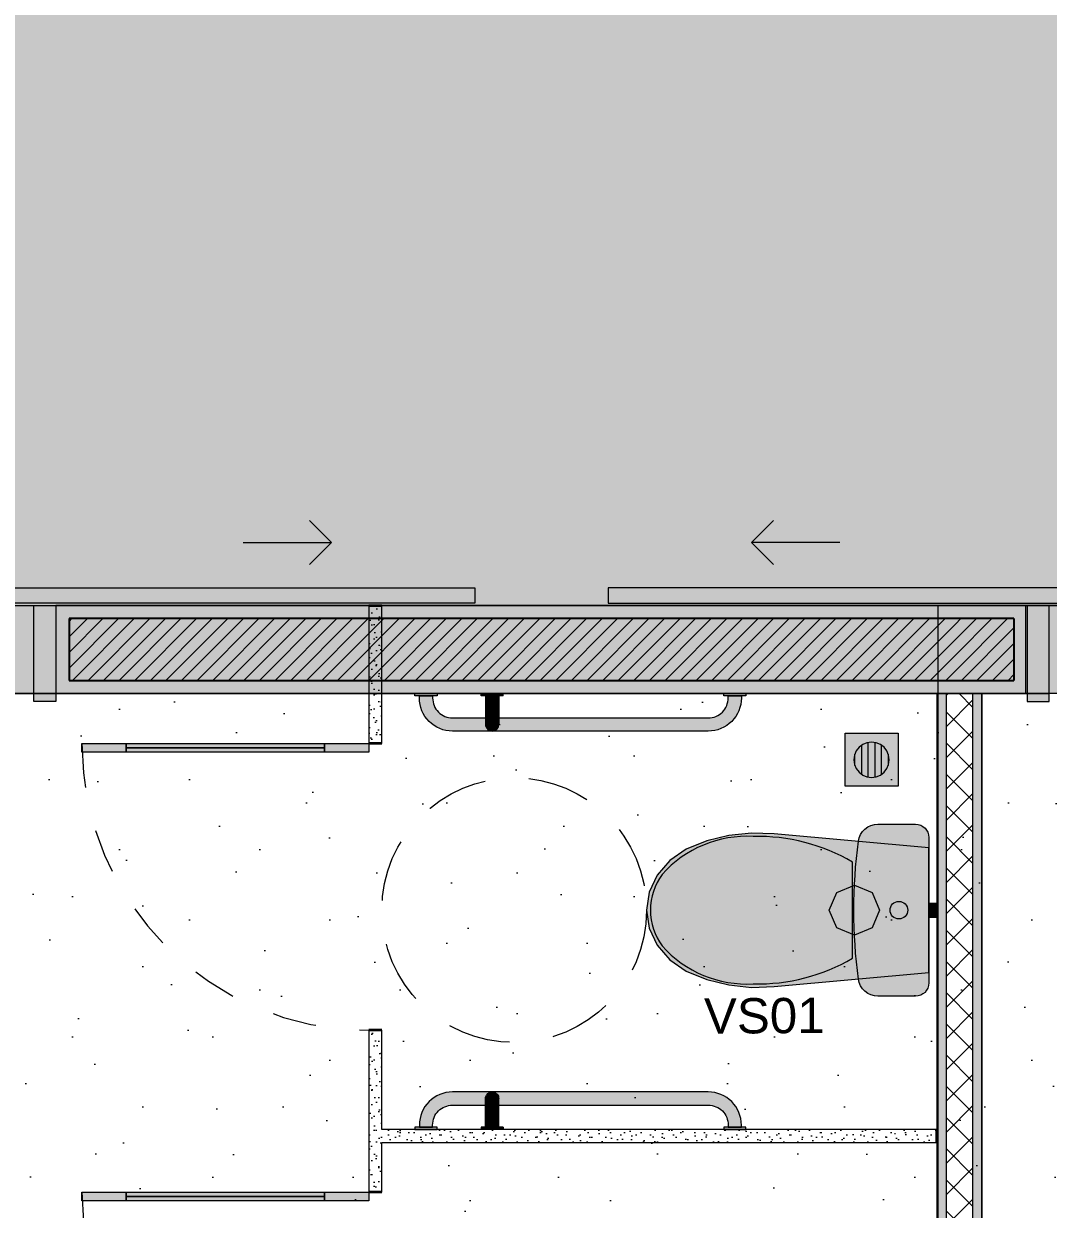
# Model space of a CAD drawing. Header units: metres. Extents: x -77 to 21.6, y -70.6 to -27.7.
# Drawn here: x -49.484 to -47.162, y -53.719 to -51.032 of the extents above; entities that cross this region are included whole.
import ezdxf

# ---------------------------------------------------------------- set-up
doc = ezdxf.new("R2010")
doc.units = ezdxf.units.M
doc.header["$MEASUREMENT"] = 0
doc.linetypes.add('Dashed', pattern=[0.07, 0.045, -0.025])
doc.linetypes.add('Hidden Line (2)', pattern=[0.195611, 0.141111, -0.0545])
for name, color, linetype in [('Concreto moldado in loco_Pilares.IFC Model', 7, 'Continuous'), ('NOTAS BANCADAS', 7, 'Continuous'), ('PAREDE CONSTRUIR', 7, 'Continuous'), ('Portas Archicad', 7, 'Continuous')]:
    doc.layers.add(name, color=color, linetype=linetype)
for name, color, linetype, lineweight in [('Concreto moldado in loco_Pilares.IFC Model_Caneta_No__241', 7, 'Continuous', 13), ('Concreto moldado in loco_Pilares.IFC Model_Caneta_No__4', 7, 'Continuous', 20), ('LAJES.EST_Caneta_No__96', 252, 'Continuous', 0), ('LOUCAS-METAIS.ARQ_Caneta_No__96', 252, 'Continuous', 0), ('NOTAS BANCADAS_Caneta_No__99', 7, 'Continuous', 20), ('PAREDE CONSTRUIR_Caneta_No__241', 7, 'Continuous', 13), ('PAREDE CONSTRUIR_Caneta_No__3', 7, 'Continuous', 25), ('PAREDE CONSTRUIR_Caneta_No__83', 84, 'Continuous', 0), ('PAREDE.ARQ_Caneta_No__1', 7, 'Continuous', 35), ('PAREDE.ARQ_Caneta_No__241', 7, 'Continuous', 13), ('Portas Archicad_Caneta_No__1', 7, 'Continuous', 35), ('Portas Archicad_Caneta_No__241', 7, 'Continuous', 13), ('Portas Archicad_Caneta_No__98', 7, 'Continuous', 0), ('RALO_Caneta_No__96', 252, 'Continuous', 0)]:
    doc.layers.add(name, color=color, linetype=linetype, lineweight=lineweight)
for name, color, linetype, lineweight, true_color in [('LAJES.EST_Caneta_No__18', 7, 'Continuous', 0, 0xdfdfdf), ('LAJES.EST_Caneta_No__254', 7, 'Continuous', 0, 0xd1c9ad), ('LOUCAS-METAIS.ARQ_Caneta_No__13', 7, 'Continuous', 0, 0xaaaaaa), ('LOUCAS-METAIS.ARQ_Caneta_No__18', 7, 'Continuous', 0, 0xdfdfdf), ('PAREDE.ARQ_Caneta_No__97', 7, 'Continuous', 5, 0x6b6b6b), ('Portas Archicad_Caneta_No__9', 7, 'Continuous', 5, 0x020202), ('Portas Archicad_Caneta_No__97', 7, 'Continuous', 5, 0x6b6b6b), ('RALO_Caneta_No__19', 7, 'Continuous', 0, 0xe9e9e9), ('ZONA_Caneta_No__56', 7, 'Continuous', 0, 0xffe495)]:
    doc.layers.add(name, color=color, linetype=linetype, lineweight=lineweight, true_color=true_color)
doc.styles.add('GENERATED_STYLE_1', font='arial.ttf')
pattern_1 = [(45, (0, 0.5), (-0.159099, 0.159099), [0, -0.15, 0, -0.225]), (110, (0.5, 0.5), (0.21143084, 0.07695453), [0, -0.11, 0, -0.19])]
pattern_2 = [(45, (0, 0.05), (-0.0159099026, 0.0159099026), [0, -0.015, 0, -0.0225]), (110, (0.05, 0.05), (0.021143084, 0.007695453), [0, -0.011, 0, -0.019])]
pattern_3 = [(45, (0, 0), (-0.0176776695, 0.0176776695), [])]

# ---------------------------------------------------------------- blocks, each defined once
blk = doc.blocks.new('Door 26_5')
at = {"layer": 'Portas Archicad', "linetype": 'Continuous', "lineweight": 0, "true_color": 0xffffff}
for points in [[(0.325, 0.65), (0.305, 0.65), (0.305, 0.55), (0.325, 0.55)], [(0.315, 0.55), (0.305, 0.55), (0.305, 0.1), (0.315, 0.1)], [(0.325, 0.55), (0.315, 0.55), (0.315, 0.1), (0.325, 0.1)], [(0.305, 0), (0.325, 0), (0.325, 0.1), (0.305, 0.1)]]:
    blk.add_hatch(color=7, dxfattribs=at).paths.add_polyline_path(points)
at = {"layer": 'Portas Archicad_Caneta_No__1', "color": 7, "linetype": 'Continuous', "lineweight": 35}
for p, q in [((-0.325, -0.03), (-0.325, 0)), ((-0.325, -0.03), (-0.325, 0)), ((0.325, -0.03), (0.325, 0)), ((0.325, -0.03), (0.325, 0))]:
    blk.add_line(p, q, dxfattribs=at)
at = {"layer": 'Portas Archicad_Caneta_No__9', "color": 18, "linetype": 'Continuous', "lineweight": 5, "true_color": 0x020202}
for p, q in [((0.305, 0.55), (0.305, 0.65)), ((0.305, 0.65), (0.325, 0.65)), ((0.325, 0.65), (0.325, 0.55)), ((0.325, 0.55), (0.305, 0.55)), ((0.315, 0.55), (0.315, 0.1)), ((0.305, 0), (0.305, 0.1)), ((0.305, 0.1), (0.325, 0.1)), ((0.325, 0.1), (0.325, 0)), ((0.325, 0), (0.305, 0))]:
    blk.add_line(p, q, dxfattribs=at)
at = {"layer": 'Portas Archicad_Caneta_No__9', "color": 18, "linetype": 'Continuous', "lineweight": 5, "true_color": 0x020202, "flags": 128}
for points in [[(0.315, 0.55), (0.315, 0.1), (0.305, 0.1), (0.305, 0.55)], [(0.325, 0.55), (0.325, 0.1), (0.315, 0.1), (0.315, 0.55)]]:
    blk.add_lwpolyline(points, close=True, dxfattribs=at)
at = {"layer": 'Portas Archicad_Caneta_No__97', "color": 251, "linetype": 'Dashed', "lineweight": 5, "true_color": 0x6b6b6b}
blk.add_arc((0.325, 0), 0.65, 90, 180, dxfattribs=at)
blk = doc.blocks.new('Exterior Sliding Door 26_2')
at = {"layer": 'Portas Archicad', "linetype": 'Continuous', "lineweight": 0, "true_color": 0xffffff}
for points in [[(0.425, 0.04), (0.425, 0.005), (1.475, 0.005), (1.475, 0.04)], [(-0.475, 0), (-0.525, 0), (-0.525, -0.2), (-0.475, -0.2)], [(0.525, 0), (0.475, 0), (0.475, -0.2), (0.525, -0.2)], [(-0.475, -0.218), (-0.475, -0.2), (-0.525, -0.2), (-0.525, -0.218)], [(0.475, -0.2), (0.475, -0.218), (0.525, -0.218), (0.525, -0.2)]]:
    blk.add_hatch(color=7, dxfattribs=at).paths.add_polyline_path(points)
at = {"layer": 'Portas Archicad_Caneta_No__241', "color": 7, "linetype": 'Continuous', "lineweight": 13}
for p, q in [((-0.525, 0), (-0.525, -0.03)), ((-0.525, 0), (-0.525, -0.03)), ((-0.525, 0), (-0.525, -0.03)), ((-0.525, 0), (-0.525, -0.03)), ((0.525, 0), (0.525, -0.03)), ((0.525, 0), (0.525, -0.03)), ((0.525, 0), (0.525, -0.03)), ((0.525, 0), (0.525, -0.03)), ((-0.525, -0.03), (-0.525, -0.17)), ((-0.525, -0.03), (-0.525, -0.17)), ((-0.525, -0.03), (-0.525, -0.17)), ((-0.525, -0.03), (-0.525, -0.17)), ((0.525, -0.03), (0.525, -0.17)), ((0.525, -0.03), (0.525, -0.17)), ((0.525, -0.03), (0.525, -0.17)), ((0.525, -0.03), (0.525, -0.17)), ((-0.525, -0.17), (-0.525, -0.2)), ((-0.525, -0.17), (-0.525, -0.2)), ((0.525, -0.17), (0.525, -0.2)), ((0.525, -0.17), (0.525, -0.2))]:
    blk.add_line(p, q, dxfattribs=at)
at = {"layer": 'Portas Archicad_Caneta_No__97', "color": 251, "linetype": 'Continuous', "lineweight": 5, "true_color": 0x6b6b6b}
for p, q in [((1.15, 0.1425), (1.1, 0.1925)), ((0.95, 0.1425), (1.15, 0.1425)), ((1.15, 0.1425), (1.1, 0.0925)), ((-0.525, 0), (0.525, 0)), ((-0.525, -0.2), (0.525, -0.2))]:
    blk.add_line(p, q, dxfattribs=at)
at = {"layer": 'Portas Archicad_Caneta_No__98', "color": 7, "linetype": 'Continuous', "lineweight": 0}
for p, q in [((0.425, 0.04), (1.475, 0.04)), ((0.425, 0.005), (0.425, 0.04)), ((1.475, 0.04), (1.475, 0.005)), ((-0.525, -0.2), (-0.525, 0)), ((-0.525, 0), (-0.475, 0)), ((-0.475, 0), (-0.475, -0.2)), ((1.475, 0.005), (0.425, 0.005)), ((0.475, -0.2), (0.475, 0)), ((0.475, 0), (0.525, 0)), ((0.525, 0), (0.525, -0.2)), ((-0.475, -0.2), (-0.525, -0.2)), ((-0.525, -0.218), (-0.525, -0.2)), ((-0.525, -0.2), (-0.475, -0.2)), ((-0.475, -0.2), (-0.475, -0.218)), ((0.525, -0.2), (0.475, -0.2)), ((0.475, -0.2), (0.525, -0.2)), ((0.475, -0.218), (0.475, -0.2)), ((0.525, -0.2), (0.525, -0.218)), ((-0.475, -0.218), (-0.525, -0.218)), ((0.525, -0.218), (0.475, -0.218))]:
    blk.add_line(p, q, dxfattribs=at)
blk = doc.blocks.new('WC Disabled 26')
at = {"layer": 'LOUCAS-METAIS.ARQ_Caneta_No__18', "linetype": 'Continuous', "lineweight": 0, "true_color": 0xdfdfdf}
for points in [[(-0.0113, -0.02), (0, -0.02), (0, 0), (-0.0113, 0)], [(0, -0.02), (0.0113, -0.02), (0.0113, 0), (0, 0)], [(0.0113, -0.02), (0.016, -0.02), (0.016, 0), (0.0113, 0)], [(0.165, -0.02), (-0.165, -0.02, 0.414214), (-0.195, -0.05), (-0.195, -0.1354, 0.375967), (-0.1562, -0.1797, 0.066259), (0.1562, -0.1797, 0.375967), (0.195, -0.1354), (0.195, -0.05, 0.414214)], [(-0.1694, -0.4734), (-0.157, -0.5232), (-0.138, -0.5701), (-0.1124, -0.6073), (-0.0794, -0.6358), (-0.041, -0.6538), (0, -0.66), (0.041, -0.6538), (0.0794, -0.6358), (0.1124, -0.6073), (0.138, -0.5701), (0.157, -0.5232), (0.1694, -0.4734), (0.1749, -0.4221), (0.1733, -0.3704), (0.141, -0.02), (-0.141, -0.02), (-0.1733, -0.3704), (-0.1749, -0.4221)], [(-0.016, -0.02), (-0.0113, -0.02), (-0.0113, 0), (-0.016, 0)]]:
    blk.add_hatch(color=254, dxfattribs=at).paths.add_polyline_path(points)
at = {"layer": 'LOUCAS-METAIS.ARQ_Caneta_No__13', "color": 253, "linetype": 'Continuous', "lineweight": 0, "true_color": 0xaaaaaa}
for p, q in [((-0.0113, 0), (0, 0)), ((0, 0), (0.0113, 0)), ((0.0113, 0), (0.016, 0)), ((0.016, -0.02), (0.016, 0)), ((-0.016, 0), (-0.0113, 0)), ((-0.016, -0.02), (-0.016, 0)), ((-0.016, -0.02), (-0.0113, -0.02)), ((-0.0113, -0.02), (0, -0.02)), ((0, -0.02), (0.0113, -0.02)), ((0.0113, -0.02), (0.016, -0.02)), ((-0.0403, -0.1484), (0, -0.1317)), ((0, -0.1317), (0.0403, -0.1484)), ((-0.057, -0.1887), (-0.0403, -0.1484)), ((0.0403, -0.1484), (0.057, -0.1887)), ((0, -0.193), (-0.1089, -0.193)), ((-0.0403, -0.229), (-0.057, -0.1887)), ((0.1089, -0.193), (0, -0.193)), ((0.057, -0.1887), (0.0403, -0.229)), ((0, -0.2457), (-0.0403, -0.229)), ((0.0403, -0.229), (0, -0.2457))]:
    blk.add_line(p, q, dxfattribs=at)
at = {"layer": 'LOUCAS-METAIS.ARQ_Caneta_No__13', "color": 253, "linetype": 'Continuous', "lineweight": 0, "true_color": 0xaaaaaa, "flags": 128}
blk.add_lwpolyline([(0.165, -0.02, -0.414214), (0.195, -0.05), (0.195, -0.1354, -0.375967), (0.1562, -0.1797, -0.066259), (-0.1562, -0.1797, -0.375967), (-0.195, -0.1354), (-0.195, -0.05, -0.414214), (-0.165, -0.02)], format="xyb", close=True, dxfattribs=at)
blk.add_lwpolyline([(-0.1694, -0.4734), (-0.157, -0.5232), (-0.138, -0.5701), (-0.1124, -0.6073), (-0.0794, -0.6358), (-0.041, -0.6538), (0, -0.66), (0.041, -0.6538), (0.0794, -0.6358), (0.1124, -0.6073), (0.138, -0.5701), (0.157, -0.5232), (0.1694, -0.4734), (0.1749, -0.4221), (0.1733, -0.3704), (0.141, -0.02), (-0.141, -0.02), (-0.1733, -0.3704), (-0.1749, -0.4221)], close=True, dxfattribs=at)
at = {"layer": 'LOUCAS-METAIS.ARQ_Caneta_No__13', "color": 253, "linetype": 'Continuous', "lineweight": 0, "true_color": 0xaaaaaa}
blk.add_circle((0, -0.088), 0.02, dxfattribs=at)
for centre, major_axis, start_param, end_param in [((0.2581, -0.4079), (0, 0.4255), 1.041392, 1.594412), ((-0.2581, -0.4079), (0, 0.4255), 4.688771, 5.241791), ((0.0895, -0.4323), (0, 0.2571), 1.515065, 2.415654), ((-0.0895, -0.4323), (0, 0.2571), 3.867528, 4.768116), ((0.0008, -0.5128), (0, 0.1386), 2.509088, 3.135732), ((-0.0008, -0.5128), (0, 0.1386), 3.147454, 3.774097)]:
    blk.add_ellipse(centre, major_axis=major_axis, ratio=0.999377, start_param=start_param, end_param=end_param, dxfattribs=at)
blk = doc.blocks.new('Rectangular Floor Drain 26')
at = {"layer": 'RALO_Caneta_No__19', "linetype": 'Continuous', "lineweight": 0, "true_color": 0xe9e9e9}
h = blk.add_hatch(color=254, dxfattribs=at)
h.paths.add_polyline_path([(-0.06, 0.06), (-0.06, -0.06), (0.06, -0.06), (0.06, 0.06)])
h.paths.add_polyline_path([(0.04, 0), (0.0386, -0.0104), (0.0346, -0.02), (0.0283, -0.0283), (0.02, -0.0346), (0.0104, -0.0386), (0, -0.04), (-0.0104, -0.0386), (-0.02, -0.0346), (-0.0283, -0.0283), (-0.0346, -0.02), (-0.0386, -0.0104), (-0.04, 0), (-0.0386, 0.0104), (-0.0346, 0.02), (-0.0283, 0.0283), (-0.02, 0.0346), (-0.0104, 0.0386), (0, 0.04), (0.0104, 0.0386), (0.02, 0.0346), (0.0283, 0.0283), (0.0346, 0.02), (0.0386, 0.0104)], flags=0)
for points in [[(-0.0283, 0.0283), (-0.0327, 0.0225), (0.0327, 0.0225), (0.0283, 0.0283), (0.02, 0.0346), (0.0131, 0.0375), (-0.0131, 0.0375), (-0.02, 0.0346)], [(-0.0131, 0.0375), (0.0131, 0.0375), (0.0104, 0.0386), (0, 0.04), (-0.0104, 0.0386)], [(-0.039, 0.0075), (-0.04, 0), (-0.039, -0.0075), (0.039, -0.0075), (0.04, 0), (0.039, 0.0075)], [(-0.0386, 0.0104), (-0.039, 0.0075), (0.039, 0.0075), (0.0386, 0.0104), (0.0346, 0.02), (0.0327, 0.0225), (-0.0327, 0.0225), (-0.0346, 0.02)], [(-0.039, -0.0075), (-0.0386, -0.0104), (-0.0346, -0.02), (-0.0327, -0.0225), (0.0327, -0.0225), (0.0346, -0.02), (0.0386, -0.0104), (0.039, -0.0075)], [(-0.0327, -0.0225), (-0.0283, -0.0283), (-0.02, -0.0346), (-0.0131, -0.0375), (0.0131, -0.0375), (0.02, -0.0346), (0.0283, -0.0283), (0.0327, -0.0225)], [(0.0131, -0.0375), (-0.0131, -0.0375), (-0.0104, -0.0386), (0, -0.04), (0.0104, -0.0386)]]:
    blk.add_hatch(color=254, dxfattribs=at).paths.add_polyline_path(points)
at = {"layer": 'RALO_Caneta_No__96', "color": 252, "linetype": 'Continuous', "lineweight": 0}
for p, q in [((-0.06, 0.06), (-0.06, -0.06)), ((0.06, 0.06), (-0.06, 0.06)), ((0.06, -0.06), (0.06, 0.06)), ((-0.0346, 0.02), (-0.0283, 0.0283)), ((-0.0283, 0.0283), (-0.02, 0.0346)), ((-0.02, 0.0346), (-0.0104, 0.0386)), ((0.0131, 0.0375), (-0.0131, 0.0375)), ((-0.0104, 0.0386), (0, 0.04)), ((0, 0.04), (0.0104, 0.0386)), ((0.0104, 0.0386), (0.02, 0.0346)), ((0.02, 0.0346), (0.0283, 0.0283)), ((0.0283, 0.0283), (0.0346, 0.02)), ((-0.04, 0), (-0.0386, 0.0104)), ((-0.0386, -0.0104), (-0.04, 0)), ((0.039, 0.0075), (-0.039, 0.0075)), ((-0.0386, 0.0104), (-0.0346, 0.02)), ((-0.0327, 0.0225), (0.0327, 0.0225)), ((0.0346, 0.02), (0.0386, 0.0104)), ((0.0386, 0.0104), (0.04, 0)), ((0.04, 0), (0.0386, -0.0104)), ((-0.039, -0.0075), (0.039, -0.0075)), ((-0.0346, -0.02), (-0.0386, -0.0104)), ((-0.0283, -0.0283), (-0.0346, -0.02)), ((0.0327, -0.0225), (-0.0327, -0.0225)), ((0.0346, -0.02), (0.0283, -0.0283)), ((0.0386, -0.0104), (0.0346, -0.02)), ((-0.02, -0.0346), (-0.0283, -0.0283)), ((-0.0104, -0.0386), (-0.02, -0.0346)), ((-0.0131, -0.0375), (0.0131, -0.0375)), ((0, -0.04), (-0.0104, -0.0386)), ((0.0104, -0.0386), (0, -0.04)), ((0.02, -0.0346), (0.0104, -0.0386)), ((0.0283, -0.0283), (0.02, -0.0346)), ((-0.06, -0.06), (0.06, -0.06))]:
    blk.add_line(p, q, dxfattribs=at)
blk = doc.blocks.new('Grab Bar 26_4')
at = {"layer": 'LOUCAS-METAIS.ARQ_Caneta_No__18', "linetype": 'Continuous', "lineweight": 0, "true_color": 0xdfdfdf}
for points in [[(-0.375, 0), (-0.375, -0.005), (-0.325, -0.005), (-0.325, 0)], [(0.325, 0), (0.325, -0.005), (0.375, -0.005), (0.375, 0)], [(-0.365, -0.005), (-0.365, -0.01, 0.414214), (-0.29, -0.085), (0.29, -0.085, 0.414214), (0.365, -0.01), (0.365, -0.005), (0.335, -0.005), (0.335, -0.01, -0.414214), (0.29, -0.055), (-0.29, -0.055, -0.414214), (-0.335, -0.01), (-0.335, -0.005)]]:
    blk.add_hatch(color=254, dxfattribs=at).paths.add_polyline_path(points)
at = {"layer": 'LOUCAS-METAIS.ARQ_Caneta_No__96', "color": 252, "linetype": 'Continuous', "lineweight": 0, "flags": 128}
for points in [[(-0.375, 0), (-0.375, -0.005), (-0.325, -0.005), (-0.325, 0)], [(0.325, 0), (0.325, -0.005), (0.375, -0.005), (0.375, 0)]]:
    blk.add_lwpolyline(points, close=True, dxfattribs=at)
blk.add_lwpolyline([(-0.365, -0.005), (-0.365, -0.01, 0.414214), (-0.29, -0.085), (0.29, -0.085, 0.414214), (0.365, -0.01), (0.365, -0.005), (0.335, -0.005), (0.335, -0.01, -0.414214), (0.29, -0.055), (-0.29, -0.055, -0.414214), (-0.335, -0.01), (-0.335, -0.005)], format="xyb", close=True, dxfattribs=at)
blk = doc.blocks.new('Grab Bar 26_3')
at = {"layer": 'LOUCAS-METAIS.ARQ_Caneta_No__18', "linetype": 'Continuous', "lineweight": 0, "true_color": 0xdfdfdf}
for points in [[(-0.017, 0), (-0.017, -0.005), (-0.0108, -0.005), (-0.0108, 0)], [(-0.0108, -0.005), (-0.0037, -0.005), (-0.0037, 0), (-0.0108, 0)], [(-0.0037, 0), (-0.0037, -0.005), (0.0037, -0.005), (0.0037, 0)], [(0.0037, -0.005), (0.0108, -0.005), (0.0108, 0), (0.0037, 0)], [(0.0108, 0), (0.0108, -0.005), (0.017, -0.005), (0.017, 0)], [(0.017, -0.005), (0.0217, -0.005), (0.0217, 0), (0.017, 0)], [(0.0217, -0.005), (0.0244, -0.005), (0.0244, 0), (0.0217, 0)], [(0.0244, 0), (0.0244, -0.005), (0.0249, -0.005), (0.0249, 0)], [(-0.0249, 0), (-0.0249, -0.005), (-0.0244, -0.005), (-0.0244, 0)], [(-0.0244, -0.005), (-0.0217, -0.005), (-0.0217, 0), (-0.0244, 0)], [(-0.0217, -0.005), (-0.017, -0.005), (-0.017, 0), (-0.0217, 0)], [(-0.015, -0.01), (-0.0147, -0.0102), (-0.0147, -0.005), (-0.015, -0.005)], [(-0.015, -0.01), (-0.015, -0.0234), (-0.0147, -0.024), (-0.0147, -0.0102)], [(-0.0147, -0.024), (-0.015, -0.0234), (-0.015, -0.0361), (-0.0147, -0.0373)], [(-0.0147, -0.005), (-0.0147, -0.0102), (-0.014, -0.0103), (-0.014, -0.005)], [(-0.0147, -0.0102), (-0.0147, -0.024), (-0.014, -0.0246), (-0.014, -0.0103)], [(-0.0147, -0.024), (-0.0147, -0.0373), (-0.014, -0.0384), (-0.014, -0.0246)], [(-0.014, -0.0103), (-0.0129, -0.0104), (-0.0129, -0.005), (-0.014, -0.005)], [(-0.014, -0.0246), (-0.0129, -0.0251), (-0.0129, -0.0104), (-0.014, -0.0103)], [(-0.014, -0.0246), (-0.014, -0.0384), (-0.0129, -0.0394), (-0.0129, -0.0251)], [(-0.0129, -0.005), (-0.0129, -0.0104), (-0.0113, -0.0106), (-0.0113, -0.005)], [(-0.0113, -0.0106), (-0.0129, -0.0104), (-0.0129, -0.0251), (-0.0113, -0.0256)], [(-0.0129, -0.0251), (-0.0129, -0.0394), (-0.0113, -0.0403), (-0.0113, -0.0256)], [(-0.0113, -0.005), (-0.0113, -0.0106), (-0.0094, -0.0107), (-0.0094, -0.005)], [(-0.0094, -0.0107), (-0.0113, -0.0106), (-0.0113, -0.0256), (-0.0094, -0.026)], [(-0.0094, -0.026), (-0.0113, -0.0256), (-0.0113, -0.0403), (-0.0094, -0.0411)], [(-0.0094, -0.0107), (-0.0073, -0.0107), (-0.0073, -0.005), (-0.0094, -0.005)], [(-0.0094, -0.0107), (-0.0094, -0.026), (-0.0073, -0.0263), (-0.0073, -0.0107)], [(-0.0094, -0.0411), (-0.0073, -0.0418), (-0.0073, -0.0263), (-0.0094, -0.026)], [(-0.0073, -0.005), (-0.0073, -0.0107), (-0.0049, -0.0108), (-0.0049, -0.005)], [(-0.0049, -0.0108), (-0.0073, -0.0107), (-0.0073, -0.0263), (-0.0049, -0.0265)], [(-0.0049, -0.0265), (-0.0073, -0.0263), (-0.0073, -0.0418), (-0.0049, -0.0422)], [(-0.0049, -0.005), (-0.0049, -0.0108), (-0.0023, -0.0108), (-0.0023, -0.005)], [(-0.0023, -0.0108), (-0.0049, -0.0108), (-0.0049, -0.0265), (-0.0023, -0.0267)], [(-0.0023, -0.0267), (-0.0049, -0.0265), (-0.0049, -0.0422), (-0.0023, -0.0425)], [(-0.0023, -0.005), (-0.0023, -0.0108), (0.0003, -0.0108), (0.0003, -0.005)], [(0.0003, -0.0108), (-0.0023, -0.0108), (-0.0023, -0.0267), (0.0003, -0.0267)], [(0.0003, -0.0267), (-0.0023, -0.0267), (-0.0023, -0.0425), (0.0003, -0.0426)], [(0.0003, -0.005), (0.0003, -0.0108), (0.0029, -0.0108), (0.0029, -0.005)], [(0.0029, -0.0108), (0.0003, -0.0108), (0.0003, -0.0267), (0.0029, -0.0266)], [(0.0029, -0.0266), (0.0003, -0.0267), (0.0003, -0.0426), (0.0029, -0.0425)], [(0.0029, -0.0108), (0.0054, -0.0108), (0.0054, -0.005), (0.0029, -0.005)], [(0.0029, -0.0266), (0.0054, -0.0265), (0.0054, -0.0108), (0.0029, -0.0108)], [(0.0029, -0.0425), (0.0054, -0.0421), (0.0054, -0.0265), (0.0029, -0.0266)], [(0.0054, -0.005), (0.0054, -0.0108), (0.0077, -0.0107), (0.0077, -0.005)], [(0.0077, -0.0107), (0.0054, -0.0108), (0.0054, -0.0265), (0.0077, -0.0262)], [(0.0077, -0.0262), (0.0054, -0.0265), (0.0054, -0.0421), (0.0077, -0.0416)], [(0.0077, -0.005), (0.0077, -0.0107), (0.0098, -0.0106), (0.0098, -0.005)], [(0.0098, -0.0106), (0.0077, -0.0107), (0.0077, -0.0262), (0.0098, -0.0259)], [(0.0098, -0.0259), (0.0077, -0.0262), (0.0077, -0.0416), (0.0098, -0.041)], [(0.0098, -0.005), (0.0098, -0.0106), (0.0117, -0.0105), (0.0117, -0.005)], [(0.0098, -0.0106), (0.0098, -0.0259), (0.0117, -0.0255), (0.0117, -0.0105)], [(0.0098, -0.0259), (0.0098, -0.041), (0.0117, -0.0402), (0.0117, -0.0255)], [(0.0117, -0.005), (0.0117, -0.0105), (0.0131, -0.0104), (0.0131, -0.005)], [(0.0131, -0.0104), (0.0117, -0.0105), (0.0117, -0.0255), (0.0131, -0.025)], [(0.0117, -0.0255), (0.0117, -0.0402), (0.0131, -0.0392), (0.0131, -0.025)], [(0.0131, -0.005), (0.0131, -0.0104), (0.0142, -0.0103), (0.0142, -0.005)], [(0.0142, -0.0103), (0.0131, -0.0104), (0.0131, -0.025), (0.0142, -0.0244)], [(0.0131, -0.025), (0.0131, -0.0392), (0.0142, -0.0382), (0.0142, -0.0244)], [(0.0142, -0.005), (0.0142, -0.0103), (0.0148, -0.0101), (0.0148, -0.005)], [(0.0142, -0.0103), (0.0142, -0.0244), (0.0148, -0.0239), (0.0148, -0.0101)], [(0.0142, -0.0244), (0.0142, -0.0382), (0.0148, -0.0371), (0.0148, -0.0239)], [(0.015, -0.005), (0.0148, -0.005), (0.0148, -0.0101), (0.015, -0.01)], [(0.0148, -0.0101), (0.0148, -0.0239), (0.015, -0.0233), (0.015, -0.01)], [(0.015, -0.0233), (0.0148, -0.0239), (0.0148, -0.0371), (0.015, -0.0359)], [(-0.015, -0.0476), (-0.0147, -0.0492), (-0.0147, -0.0373), (-0.015, -0.0361)], [(-0.0147, -0.0492), (-0.015, -0.0476), (-0.015, -0.0571), (-0.0147, -0.0592)], [(-0.014, -0.0384), (-0.0147, -0.0373), (-0.0147, -0.0492), (-0.014, -0.0508)], [(-0.014, -0.0508), (-0.0147, -0.0492), (-0.0147, -0.0592), (-0.014, -0.0611)], [(-0.014, -0.0508), (-0.0129, -0.0523), (-0.0129, -0.0394), (-0.014, -0.0384)], [(-0.014, -0.0508), (-0.014, -0.0611), (-0.0129, -0.063), (-0.0129, -0.0523)], [(-0.0129, -0.0394), (-0.0129, -0.0523), (-0.0113, -0.0536), (-0.0113, -0.0403)], [(-0.0129, -0.0523), (-0.0129, -0.063), (-0.0113, -0.0647), (-0.0113, -0.0536)], [(-0.0113, -0.0403), (-0.0113, -0.0536), (-0.0094, -0.0547), (-0.0094, -0.0411)], [(-0.0113, -0.0647), (-0.0094, -0.0661), (-0.0094, -0.0547), (-0.0113, -0.0536)], [(-0.0094, -0.0411), (-0.0094, -0.0547), (-0.0073, -0.0556), (-0.0073, -0.0418)], [(-0.0073, -0.0418), (-0.0073, -0.0556), (-0.0049, -0.0563), (-0.0049, -0.0422)], [(-0.0049, -0.0563), (-0.0023, -0.0567), (-0.0023, -0.0425), (-0.0049, -0.0422)], [(-0.0023, -0.0425), (-0.0023, -0.0567), (0.0003, -0.0568), (0.0003, -0.0426)], [(0.0003, -0.0426), (0.0003, -0.0568), (0.0029, -0.0566), (0.0029, -0.0425)], [(0.0029, -0.0425), (0.0029, -0.0566), (0.0054, -0.0562), (0.0054, -0.0421)], [(0.0054, -0.0421), (0.0054, -0.0562), (0.0077, -0.0555), (0.0077, -0.0416)], [(0.0077, -0.0416), (0.0077, -0.0555), (0.0098, -0.0545), (0.0098, -0.041)], [(0.0098, -0.041), (0.0098, -0.0545), (0.0117, -0.0533), (0.0117, -0.0402)], [(0.0098, -0.0658), (0.0117, -0.0643), (0.0117, -0.0533), (0.0098, -0.0545)], [(0.0117, -0.0402), (0.0117, -0.0533), (0.0131, -0.052), (0.0131, -0.0392)], [(0.0117, -0.0533), (0.0117, -0.0643), (0.0131, -0.0626), (0.0131, -0.052)], [(0.0142, -0.0382), (0.0131, -0.0392), (0.0131, -0.052), (0.0142, -0.0505)], [(0.0131, -0.0626), (0.0142, -0.0608), (0.0142, -0.0505), (0.0131, -0.052)], [(0.0142, -0.0505), (0.0148, -0.0489), (0.0148, -0.0371), (0.0142, -0.0382)], [(0.0142, -0.0505), (0.0142, -0.0608), (0.0148, -0.0588), (0.0148, -0.0489)], [(0.0148, -0.0371), (0.0148, -0.0489), (0.015, -0.0472), (0.015, -0.0359)], [(0.015, -0.0472), (0.0148, -0.0489), (0.0148, -0.0588), (0.015, -0.0567)], [(-0.0147, -0.0592), (-0.015, -0.0571), (-0.015, -0.0643), (-0.0147, -0.0667)], [(-0.015, -0.0688), (-0.0147, -0.0713), (-0.0147, -0.0667), (-0.015, -0.0643)], [(-0.0147, -0.0713), (-0.015, -0.0688), (-0.015, -0.0703), (-0.0147, -0.0729)], [(-0.0147, -0.0592), (-0.0147, -0.0667), (-0.014, -0.0689), (-0.014, -0.0611)], [(-0.0147, -0.0667), (-0.0147, -0.0713), (-0.014, -0.0738), (-0.014, -0.0689)], [(-0.014, -0.0738), (-0.0147, -0.0713), (-0.0147, -0.0729), (-0.014, -0.0754)], [(-0.014, -0.0611), (-0.014, -0.0689), (-0.0129, -0.0711), (-0.0129, -0.063)], [(-0.014, -0.0689), (-0.014, -0.0738), (-0.0129, -0.0761), (-0.0129, -0.0711)], [(-0.014, -0.0754), (-0.0129, -0.0777), (-0.0129, -0.0761), (-0.014, -0.0738)], [(-0.0129, -0.0711), (-0.0113, -0.073), (-0.0113, -0.0647), (-0.0129, -0.063)], [(-0.0129, -0.0711), (-0.0129, -0.0761), (-0.0113, -0.0782), (-0.0113, -0.073)], [(-0.0113, -0.0782), (-0.0129, -0.0761), (-0.0129, -0.0777), (-0.0113, -0.0798)], [(-0.0113, -0.0647), (-0.0113, -0.073), (-0.0094, -0.0746), (-0.0094, -0.0661)], [(-0.0113, -0.073), (-0.0113, -0.0782), (-0.0094, -0.0799), (-0.0094, -0.0746)], [(-0.0094, -0.0799), (-0.0113, -0.0782), (-0.0113, -0.0798), (-0.0094, -0.0817)], [(-0.0094, -0.0547), (-0.0094, -0.0661), (-0.0073, -0.0672), (-0.0073, -0.0556)], [(-0.0094, -0.0661), (-0.0094, -0.0746), (-0.0073, -0.076), (-0.0073, -0.0672)], [(-0.0094, -0.0746), (-0.0094, -0.0799), (-0.0073, -0.0814), (-0.0073, -0.076)], [(-0.0094, -0.0799), (-0.0094, -0.0817), (-0.0073, -0.0831), (-0.0073, -0.0814)], [(-0.0073, -0.0556), (-0.0073, -0.0672), (-0.0049, -0.0681), (-0.0049, -0.0563)], [(-0.0073, -0.076), (-0.0049, -0.0769), (-0.0049, -0.0681), (-0.0073, -0.0672)], [(-0.0073, -0.0814), (-0.0049, -0.0824), (-0.0049, -0.0769), (-0.0073, -0.076)], [(-0.0049, -0.0563), (-0.0049, -0.0681), (-0.0023, -0.0686), (-0.0023, -0.0567)], [(-0.0049, -0.0769), (-0.0023, -0.0775), (-0.0023, -0.0686), (-0.0049, -0.0681)], [(-0.0049, -0.0824), (-0.0023, -0.083), (-0.0023, -0.0775), (-0.0049, -0.0769)], [(-0.0023, -0.0686), (0.0003, -0.0687), (0.0003, -0.0568), (-0.0023, -0.0567)], [(-0.0023, -0.0775), (0.0003, -0.0777), (0.0003, -0.0687), (-0.0023, -0.0686)], [(-0.0023, -0.083), (0.0003, -0.0832), (0.0003, -0.0777), (-0.0023, -0.0775)], [(0.0003, -0.0687), (0.0029, -0.0685), (0.0029, -0.0566), (0.0003, -0.0568)], [(0.0003, -0.0687), (0.0003, -0.0777), (0.0029, -0.0774), (0.0029, -0.0685)], [(0.0003, -0.0777), (0.0003, -0.0832), (0.0029, -0.0829), (0.0029, -0.0774)], [(0.0029, -0.0566), (0.0029, -0.0685), (0.0054, -0.0679), (0.0054, -0.0562)], [(0.0029, -0.0685), (0.0029, -0.0774), (0.0054, -0.0768), (0.0054, -0.0679)], [(0.0029, -0.0774), (0.0029, -0.0829), (0.0054, -0.0822), (0.0054, -0.0768)], [(0.0054, -0.0562), (0.0054, -0.0679), (0.0077, -0.067), (0.0077, -0.0555)], [(0.0054, -0.0679), (0.0054, -0.0768), (0.0077, -0.0757), (0.0077, -0.067)], [(0.0054, -0.0822), (0.0077, -0.0811), (0.0077, -0.0757), (0.0054, -0.0768)], [(0.0077, -0.0555), (0.0077, -0.067), (0.0098, -0.0658), (0.0098, -0.0545)], [(0.0077, -0.0757), (0.0098, -0.0743), (0.0098, -0.0658), (0.0077, -0.067)], [(0.0077, -0.0811), (0.0098, -0.0796), (0.0098, -0.0743), (0.0077, -0.0757)], [(0.0098, -0.0796), (0.0077, -0.0811), (0.0077, -0.0829), (0.0098, -0.0813)], [(0.0098, -0.0658), (0.0098, -0.0743), (0.0117, -0.0726), (0.0117, -0.0643)], [(0.0098, -0.0743), (0.0098, -0.0796), (0.0117, -0.0778), (0.0117, -0.0726)], [(0.0098, -0.0813), (0.0117, -0.0794), (0.0117, -0.0778), (0.0098, -0.0796)], [(0.0117, -0.0726), (0.0131, -0.0707), (0.0131, -0.0626), (0.0117, -0.0643)], [(0.0117, -0.0778), (0.0131, -0.0756), (0.0131, -0.0707), (0.0117, -0.0726)], [(0.0131, -0.0756), (0.0117, -0.0778), (0.0117, -0.0794), (0.0131, -0.0773)], [(0.0131, -0.0626), (0.0131, -0.0707), (0.0142, -0.0685), (0.0142, -0.0608)], [(0.0131, -0.0707), (0.0131, -0.0756), (0.0142, -0.0733), (0.0142, -0.0685)], [(0.0142, -0.0733), (0.0131, -0.0756), (0.0131, -0.0773), (0.0142, -0.0749)], [(0.0142, -0.0608), (0.0142, -0.0685), (0.0148, -0.0662), (0.0148, -0.0588)], [(0.0142, -0.0685), (0.0142, -0.0733), (0.0148, -0.0708), (0.0148, -0.0662)], [(0.0142, -0.0749), (0.0148, -0.0723), (0.0148, -0.0708), (0.0142, -0.0733)], [(0.015, -0.0567), (0.0148, -0.0588), (0.0148, -0.0662), (0.015, -0.0638)], [(0.0148, -0.0662), (0.0148, -0.0708), (0.015, -0.0682), (0.015, -0.0638)], [(0.015, -0.0682), (0.0148, -0.0708), (0.0148, -0.0723), (0.015, -0.0697)], [(-0.0049, -0.0824), (-0.0073, -0.0814), (-0.0073, -0.0831), (-0.0049, -0.0842)], [(-0.0023, -0.083), (-0.0049, -0.0824), (-0.0049, -0.0842), (-0.0023, -0.0848)], [(0.0003, -0.0832), (-0.0023, -0.083), (-0.0023, -0.0848), (0.0003, -0.085)], [(0.0029, -0.0829), (0.0003, -0.0832), (0.0003, -0.085), (0.0029, -0.0847)], [(0.0029, -0.0829), (0.0029, -0.0847), (0.0054, -0.084), (0.0054, -0.0822)], [(0.0077, -0.0811), (0.0054, -0.0822), (0.0054, -0.084), (0.0077, -0.0829)]]:
    blk.add_hatch(color=254, dxfattribs=at).paths.add_polyline_path(points)
at = {"layer": 'LOUCAS-METAIS.ARQ_Caneta_No__96', "color": 252, "linetype": 'Continuous', "lineweight": 0}
for p, q in [((-0.0037, 0), (0.0037, 0)), ((0.0037, 0), (0.0108, 0)), ((0.0108, 0), (0.017, 0)), ((0.017, 0), (0.0217, 0)), ((0.0217, 0), (0.0244, 0)), ((0.0244, 0), (0.0249, 0)), ((0.0249, -0.005), (0.0249, 0)), ((-0.0249, 0), (-0.0244, 0)), ((-0.0249, -0.005), (-0.0249, 0)), ((-0.0249, -0.005), (-0.0244, -0.005)), ((-0.0244, 0), (-0.0217, 0)), ((-0.0244, -0.005), (-0.0217, -0.005)), ((-0.0217, 0), (-0.017, 0)), ((-0.0217, -0.005), (-0.017, -0.005)), ((-0.017, 0), (-0.0108, 0)), ((-0.017, -0.005), (-0.0108, -0.005)), ((-0.015, -0.005), (-0.015, -0.01)), ((-0.015, -0.01), (-0.015, -0.0234)), ((-0.015, -0.0234), (-0.015, -0.0361)), ((-0.0108, 0), (-0.0037, 0)), ((-0.0108, -0.005), (-0.0037, -0.005)), ((-0.0037, -0.005), (0.0037, -0.005)), ((0.0037, -0.005), (0.0108, -0.005)), ((0.0108, -0.005), (0.017, -0.005)), ((0.015, -0.005), (0.015, -0.01)), ((0.015, -0.01), (0.015, -0.0233)), ((0.015, -0.0233), (0.015, -0.0359)), ((0.017, -0.005), (0.0217, -0.005)), ((0.0217, -0.005), (0.0244, -0.005)), ((0.0244, -0.005), (0.0249, -0.005)), ((-0.015, -0.0361), (-0.015, -0.0476)), ((-0.015, -0.0476), (-0.015, -0.0571)), ((0.015, -0.0359), (0.015, -0.0472)), ((0.015, -0.0472), (0.015, -0.0567)), ((-0.015, -0.0571), (-0.015, -0.0643)), ((-0.015, -0.0643), (-0.015, -0.0688)), ((-0.015, -0.0688), (-0.015, -0.0703)), ((-0.0147, -0.0729), (-0.015, -0.0703)), ((-0.014, -0.0754), (-0.0147, -0.0729)), ((-0.0129, -0.0777), (-0.014, -0.0754)), ((-0.0113, -0.0798), (-0.0129, -0.0777)), ((-0.0094, -0.0817), (-0.0113, -0.0798)), ((0.0117, -0.0794), (0.0098, -0.0813)), ((0.0131, -0.0773), (0.0117, -0.0794)), ((0.0142, -0.0749), (0.0131, -0.0773)), ((0.0148, -0.0723), (0.0142, -0.0749)), ((0.015, -0.0697), (0.0148, -0.0723)), ((0.015, -0.0567), (0.015, -0.0638)), ((0.015, -0.0638), (0.015, -0.0682)), ((0.015, -0.0682), (0.015, -0.0697)), ((-0.0073, -0.0831), (-0.0094, -0.0817)), ((-0.0049, -0.0842), (-0.0073, -0.0831)), ((-0.0023, -0.0848), (-0.0049, -0.0842)), ((0.0003, -0.085), (-0.0023, -0.0848)), ((0.0029, -0.0847), (0.0003, -0.085)), ((0.0054, -0.084), (0.0029, -0.0847)), ((0.0077, -0.0829), (0.0054, -0.084)), ((0.0098, -0.0813), (0.0077, -0.0829))]:
    blk.add_line(p, q, dxfattribs=at)
blk = doc.blocks.new('Label_32_6', base_point=(-47.8324, -53.2164))
at = {"layer": 'NOTAS BANCADAS_Caneta_No__99', "color": 7, "lineweight": 20, "insert": (-47.693, -53.2399), "char_height": 0.08, "attachment_point": 2, "rotation": 0.323, "style": 'GENERATED_STYLE_1'}
blk.add_mtext('\\A1;{\\pqc;\\pt0,99;\\fArial|b0|i0|c0|p0;\\W1.000000;VS01\\fArial|b0|i0|c0|p0;\\W1.000000;\\A1{\\H.66x;\\S^  ;}\\fArial|b0|i0|c0|p0;\\W1.000000;\\fArial|b0|i0|c0|p0;\\W1.000000;\\A1{\\H.66x;\\S^  ;}\\fArial|b0|i0|c0|p0;\\W1.000000;\\fArial|b0|i0|c0|p0;\\W1.000000;\\fArial|b0|i0|c0|p0;\\W1.000000;\\fArial|b0|i0|c0|p0;\\W1.000000;\\fArial|b0|i0|c0|p0;\\W1.000000;\\fArial|b0|i0|c0|p0;\\W1.000000;\\fArial|b0|i0|c0|p0;\\W1.000000;\\A1{\\H.66x;\\S^  ;}\\fArial|b0|i0|c0|p0;\\W1.000000;\\fArial|b0|i0|c0|p0;\\W1.000000;\\A1{\\H.66x;\\S^  ;}\\fArial|b0|i0|c0|p0;\\W1.000000;\\fArial|b0|i0|c0|p0;\\W1.000000;\\fArial|b0|i0|c0|p0;\\W1.000000;\\fArial|b0|i0|c0|p0;\\W1.000000;\\fArial|b0|i0|c0|p0;\\W1.000000;\\fArial|b0|i0|c0|p0;\\W1.000000;\\fArial|b0|i0|c0|p0;\\W1.000000;\\A1{\\H.66x;\\S^  ;}\\fArial|b0|i0|c0|p0;\\W1.000000;\\fArial|b0|i0|c0|p0;\\W1.000000;\\A1{\\H.66x;\\S^  ;}\\fArial|b0|i0|c0|p0;\\W1.000000;\\fArial|b0|i0|c0|p0;\\W1.000000;\\fArial|b0|i0|c0|p0;\\W1.000000;\\fArial|b0|i0|c0|p0;\\W1.000000;\\fArial|b0|i0|c0|p0;\\W1.000000;\\fArial|b0|i0|c0|p0;\\W1.000000;\\fArial|b0|i0|c0|p0;\\W1.000000;\\A1{\\H.66x;\\S^  ;}\\fArial|b0|i0|c0|p0;\\W1.000000;\\fArial|b0|i0|c0|p0;\\W1.000000;\\A1{\\H.66x;\\S^  ;}\\fArial|b0|i0|c0|p0;\\W1.000000;\\fArial|b0|i0|c0|p0;\\W1.000000;\\fArial|b0|i0|c0|p0;\\W1.000000;\\fArial|b0|i0|c0|p0;\\W1.000000;\\fArial|b0|i0|c0|p0;\\W1.000000;\\fArial|b0|i0|c0|p0;\\W1.000000;\\fArial|b0|i0|c0|p0;\\W1.000000;\\A1{\\H.66x;\\S^  ;}\\fArial|b0|i0|c0|p0;\\W1.000000;\\fArial|b0|i0|c0|p0;\\W1.000000;\\A1{\\H.66x;\\S^  ;}\\fArial|b0|i0|c0|p0;\\W1.000000;\\fArial|b0|i0|c0|p0;\\W1.000000;\\fArial|b0|i0|c0|p0;\\W1.000000;\\fArial|b0|i0|c0|p0;\\W1.000000;\\fArial|b0|i0|c0|p0;\\W1.000000;\\fArial|b0|i0|c0|p0;\\W1.000000;\\fArial|b0|i0|c0|p0;\\W1.000000;\\A1{\\H.66x;\\S^  ;}\\fArial|b0|i0|c0|p0;\\W1.000000;}', dxfattribs=at)

msp = doc.modelspace()

# ---------------------------------------------------------------- hatches: boundary and pattern name
at = {"layer": 'Concreto moldado in loco_Pilares.IFC Model', "linetype": 'Continuous', "lineweight": 0, "true_color": 0x000000}
msp.add_hatch(color=18, dxfattribs=at).paths.add_polyline_path([(-47.4124, -52.3506), (-47.4124, -52.5506), (-47.2124, -52.5506), (-47.2124, -52.3506)])
at = {"layer": 'LAJES.EST_Caneta_No__18', "linetype": 'Continuous', "lineweight": 0, "true_color": 0xdfdfdf}
h = msp.add_hatch(dxfattribs=at)
h.set_pattern_fill('Piso_Externo__0006', color=254, style=0, pattern_type=2)
h.set_pattern_definition([(45, (0, 0.6), (-0.1909188, 0.1909188), [0, -0.18, 0, -0.27]), (110, (0.6, 0.6), (0.253717, 0.09234544), [0, -0.132, 0, -0.228])])
h.paths.add_polyline_path([(-76.514, -65.1016), (-73.814, -65.1016, -0.414214), (-75.814, -67.1016), (-66.814, -67.1016, -0.414214), (-68.814, -65.1016), (-68.814, -62.301), (-68.814, -45.4002, -0.414214), (-66.514, -43.1002), (-65.914, -43.1002), (-65.914, -42.3002), (-66.514, -42.3002), (-66.514, -38.2041), (-65.114, -38.2041), (-65.114, -36.7038), (-66.514, -36.7038), (-66.514, -32.5997), (-65.114, -32.5997), (-56.714, -32.5997), (-53.814, -32.5997), (-44.014, -32.5997), (-44.014, -42.3002), (-53.814, -42.3002), (-53.814, -47.1002), (-44.014, -47.1002), (-44.014, -50.8516), (-45.6136, -50.8516), (-45.6136, -52.3506), (-44.014, -52.3506), (-44.014, -60.3006), (-48.9163, -60.3006), (-48.9163, -61.1006), (-44.3609, -61.1006), (-44.3609, -67.1016), (-44.014, -67.1016), (-41.514, -67.1016), (-41.514, -28.1016), (-41.714, -28.1016), (-41.714, -60.3006), (-43.014, -60.3006), (-43.014, -30.0016), (-66.514, -30.0016), (-66.514, -28.1016), (-76.514, -28.1016)])
h.paths.add_polyline_path([(-73.814, -45.1016), (-76.314, -45.1016), (-76.314, -43.0892), (-75.7984, -43.0908, -0.414214), (-73.8139, -45.0876)], flags=0)
h.paths.add_polyline_path([(-73.814, -45.5846, -0.009328), (-73.814, -45.6604)], flags=0)
h.paths.add_polyline_path([(-52.814, -46.3002), (-52.814, -43.1002), (-44.014, -43.1002), (-44.014, -46.3002)], flags=0)
h.paths.add_polyline_path([(-67.714, -34.1), (-76.314, -34.1), (-76.314, -32.5997), (-67.714, -32.5997)], flags=0)
at = {"layer": 'LAJES.EST_Caneta_No__254', "linetype": 'Continuous', "lineweight": 0, "true_color": 0xd1c9ad}
h = msp.add_hatch(dxfattribs=at)
h.set_pattern_fill('Haie_OD_0006', color=9, style=0, pattern_type=2)
h.set_pattern_definition(pattern_1)
h.paths.add_polyline_path([(-65.114, -47.1002), (-66.514, -47.1002), (-66.514, -60.3006), (-56.514, -60.3006), (-44.014, -60.3006), (-44.014, -56.6006), (-50.5957, -56.6006), (-50.5957, -54.2479), (-52.6157, -54.2479), (-52.6157, -52.5506), (-50.5957, -52.5506), (-45.6136, -52.5506), (-45.6136, -50.8516), (-44.014, -50.8516), (-44.014, -47.1002), (-53.814, -47.1002), (-53.814, -42.3002), (-44.014, -42.3002), (-44.014, -37.1002), (-51.174, -37.1002), (-51.174, -32.5997), (-53.814, -32.5997), (-56.714, -32.5997), (-58.7637, -32.5997), (-58.7637, -34.9038), (-63.464, -34.9038), (-63.464, -36.5038), (-65.114, -36.5038), (-65.114, -38.4037), (-63.464, -38.4037), (-63.464, -42.1002), (-65.114, -42.1002), (-65.114, -42.3002)])
h.paths.add_polyline_path([(-60.5596, -42.1002), (-60.5596, -38.4037), (-58.8637, -38.4037), (-58.8637, -42.1002)], flags=0)
h.paths.add_polyline_path([(-59.064, -48.7001), (-59.064, -47.3002), (-56.714, -47.3002), (-56.714, -48.7001)], flags=0)
at = {"layer": 'LAJES.EST_Caneta_No__96', "linetype": 'Continuous', "lineweight": 0}
h = msp.add_hatch(dxfattribs=at)
h.set_pattern_fill('Haie_OD_0006', color=252, style=0, pattern_type=2)
h.set_pattern_definition(pattern_1)
h.paths.add_polyline_path([(-52.6157, -54.2479), (-50.5157, -54.2479), (-50.5157, -56.6006), (-44.014, -56.6006), (-44.014, -52.3506), (-45.6136, -52.3506), (-45.6136, -52.5506), (-45.8324, -52.5506), (-50.5157, -52.5506), (-52.6157, -52.5506)])
at = {"layer": 'PAREDE CONSTRUIR', "linetype": 'Continuous', "lineweight": 0, "true_color": 0xffffff}
for points in [[(-47.3724, -52.3506), (-49.4117, -52.3506), (-49.3817, -52.3806), (-47.3724, -52.3806)], [(-49.3817, -52.3806), (-49.4117, -52.3506), (-49.4117, -52.5206), (-49.3817, -52.5206)], [(-47.3724, -52.3806), (-47.2396, -52.3806), (-47.2096, -52.3506), (-47.3724, -52.3506)], [(-47.2396, -52.3806), (-47.2396, -52.5206), (-47.2096, -52.5206), (-47.2096, -52.3506)], [(-47.3724, -52.5206), (-49.4117, -52.5206), (-49.4117, -52.5506), (-47.3724, -52.5506)], [(-47.2096, -52.5206), (-47.3724, -52.5206), (-47.3724, -52.5506), (-47.2096, -52.5506)], [(-47.3924, -56.6006), (-47.3924, -52.5506), (-47.4124, -52.5506), (-47.4124, -56.6006)], [(-47.3124, -56.6006), (-47.3124, -52.5506), (-47.3324, -52.5506), (-47.3324, -56.6006)]]:
    msp.add_hatch(color=7, dxfattribs=at).paths.add_polyline_path(points)
at = {"layer": 'PAREDE CONSTRUIR', "linetype": 'Continuous', "lineweight": 0, "true_color": 0x000000}
h = msp.add_hatch(dxfattribs=at)
h.set_pattern_fill('common_brick_0006', color=18, style=0, pattern_type=2)
h.set_pattern_definition(pattern_3)
h.paths.add_polyline_path([(-47.3724, -52.3806), (-49.3817, -52.3806), (-49.3817, -52.5206), (-47.3724, -52.5206)])
h = msp.add_hatch(dxfattribs=at)
h.set_pattern_fill('common_brick_0006', color=18, style=0, pattern_type=2)
h.set_pattern_definition(pattern_3)
h.paths.add_polyline_path([(-47.3724, -52.5206), (-47.2396, -52.5206), (-47.2396, -52.3806), (-47.3724, -52.3806)])
at = {"layer": 'PAREDE CONSTRUIR_Caneta_No__83', "linetype": 'Continuous', "lineweight": 0}
h = msp.add_hatch(dxfattribs=at)
h.set_pattern_fill('Placomur_0006', color=84, style=0, pattern_type=2)
h.set_pattern_definition([(45, (0, 0), (-0.03535534, 0.03535534), []), (135, (0, 0), (0.03535534, 0.03535534), [])])
h.paths.add_polyline_path([(-47.3324, -56.6006), (-47.3324, -52.5506), (-47.3924, -52.5506), (-47.3924, -56.6006)])
at = {"layer": 'PAREDE.ARQ_Caneta_No__97', "linetype": 'Continuous', "lineweight": 5, "true_color": 0x6b6b6b}
h = msp.add_hatch(dxfattribs=at)
h.set_pattern_fill('cut_stone_0006', color=251, style=0, pattern_type=2)
h.set_pattern_definition(pattern_2)
h.paths.add_polyline_path([(-48.7024, -52.3516), (-48.7024, -52.6636), (-48.6724, -52.6636), (-48.6724, -52.3516)])
h = msp.add_hatch(dxfattribs=at)
h.set_pattern_fill('cut_stone_0006', color=251, style=0, pattern_type=2)
h.set_pattern_definition(pattern_2)
h.paths.add_polyline_path([(-48.6724, -53.3136), (-48.7024, -53.3136), (-48.7024, -53.6803), (-48.6724, -53.6803)])
h = msp.add_hatch(dxfattribs=at)
h.set_pattern_fill('cut_stone_0006', color=251, style=0, pattern_type=2)
h.set_pattern_definition(pattern_2)
h.paths.add_polyline_path([(-48.6724, -53.5683), (-47.4143, -53.5683), (-47.4143, -53.5383), (-48.6724, -53.5383)])

# ---------------------------------------------------------------- linework, layer by layer
at = {"layer": 'Concreto moldado in loco_Pilares.IFC Model_Caneta_No__241', "color": 7, "linetype": 'Continuous', "lineweight": 13, "flags": 128}
msp.add_lwpolyline([(-47.4124, -52.3506), (-47.4124, -52.5506), (-47.2124, -52.5506), (-47.2124, -52.3506)], close=True, dxfattribs=at)
at = {"layer": 'Concreto moldado in loco_Pilares.IFC Model_Caneta_No__4', "color": 7, "linetype": 'Continuous', "lineweight": 20, "flags": 128}
msp.add_lwpolyline([(-47.4124, -52.3506), (-47.4124, -52.5506), (-47.2124, -52.5506), (-47.2124, -52.3506)], close=True, dxfattribs=at)
at = {"layer": 'LOUCAS-METAIS.ARQ_Caneta_No__96', "color": 252, "linetype": 'Hidden Line (2)', "lineweight": 0}
msp.add_circle((-48.3724, -53.0414), 0.3, dxfattribs=at)
at = {"layer": 'PAREDE CONSTRUIR_Caneta_No__241', "color": 7, "linetype": 'Continuous', "lineweight": 13}
for p, q in [((-49.4117, -52.3506), (-49.4117, -52.3806)), ((-49.4117, -52.3506), (-49.4117, -52.3806)), ((-47.2096, -52.3506), (-47.2096, -52.3806)), ((-47.2096, -52.3506), (-47.2096, -52.3806)), ((-49.4117, -52.3806), (-49.4117, -52.5206)), ((-49.4117, -52.3806), (-49.4117, -52.5206)), ((-47.2096, -52.3806), (-47.2096, -52.5206)), ((-47.2096, -52.3806), (-47.2096, -52.5206)), ((-49.4117, -52.5206), (-49.4117, -52.5506)), ((-47.2096, -52.5206), (-47.2096, -52.5506)), ((-47.3924, -56.6006), (-47.3924, -52.5506)), ((-47.3324, -56.6006), (-47.3324, -52.5506))]:
    msp.add_line(p, q, dxfattribs=at)
at = {"layer": 'PAREDE CONSTRUIR_Caneta_No__241', "color": 7, "linetype": 'Continuous', "lineweight": 13, "flags": 128}
for points in [[(-47.3724, -52.3506), (-49.4117, -52.3506)], [(-47.2096, -52.3506), (-47.3724, -52.3506)], [(-49.4117, -52.5506), (-47.3724, -52.5506)], [(-47.3924, -52.5506), (-47.4124, -52.5506)], [(-47.4124, -52.5506), (-47.4124, -56.6006)], [(-47.3324, -52.5506), (-47.3924, -52.5506)], [(-47.3724, -52.5506), (-47.2096, -52.5506)], [(-47.3124, -52.5506), (-47.3324, -52.5506)], [(-47.3124, -56.6006), (-47.3124, -52.5506)]]:
    msp.add_lwpolyline(points, dxfattribs=at)
at = {"layer": 'PAREDE CONSTRUIR_Caneta_No__3', "color": 7, "linetype": 'Continuous', "lineweight": 25}
for p, q in [((-47.3724, -52.3806), (-49.3817, -52.3806)), ((-49.3817, -52.3806), (-49.3817, -52.5206)), ((-47.2396, -52.3806), (-47.3724, -52.3806)), ((-47.2396, -52.3806), (-47.2396, -52.5206)), ((-49.3817, -52.5206), (-47.3724, -52.5206)), ((-47.3724, -52.5206), (-47.2396, -52.5206))]:
    msp.add_line(p, q, dxfattribs=at)
at = {"layer": 'PAREDE.ARQ_Caneta_No__1', "color": 7, "linetype": 'Continuous', "lineweight": 35}
for p, q in [((-48.6724, -52.6636), (-48.7024, -52.6636)), ((-48.6724, -53.3136), (-48.7024, -53.3136)), ((-48.6724, -53.6803), (-48.7024, -53.6803))]:
    msp.add_line(p, q, dxfattribs=at)
at = {"layer": 'PAREDE.ARQ_Caneta_No__1', "color": 7, "linetype": 'Continuous', "lineweight": 35, "flags": 128}
for points in [[(-48.6724, -52.3516), (-48.7024, -52.3516)], [(-47.4143, -53.5683), (-47.4143, -53.5383)]]:
    msp.add_lwpolyline(points, dxfattribs=at)
at = {"layer": 'PAREDE.ARQ_Caneta_No__241', "color": 7, "linetype": 'Continuous', "lineweight": 13, "flags": 128}
for points in [[(-48.7024, -52.3516), (-48.7024, -52.6636)], [(-48.6724, -52.6636), (-48.6724, -52.3516)], [(-48.7024, -53.3136), (-48.7024, -53.6803)], [(-48.6724, -53.5383), (-48.6724, -53.3136)], [(-47.4143, -53.5383), (-48.6724, -53.5383)], [(-48.6724, -53.6803), (-48.6724, -53.5683)], [(-48.6724, -53.5683), (-47.4143, -53.5683)]]:
    msp.add_lwpolyline(points, dxfattribs=at)
at = {"layer": 'ZONA_Caneta_No__56', "color": 41, "linetype": 'Continuous', "lineweight": 0, "true_color": 0xffe495, "flags": 128}
for points in [[(-64.914, -36.7038), (-64.914, -38.2037), (-56.514, -38.2037), (-56.514, -52.5506), (-62.614, -52.5506), (-62.614, -54.0506), (-56.514, -54.0506), (-56.514, -56.6006), (-54.014, -56.6006), (-54.014, -52.3506), (-45.8136, -52.3506), (-45.8136, -50.8516), (-54.014, -50.8516), (-54.014, -36.7038), (-56.514, -36.7038)], [(-47.4137, -52.5506), (-50.5117, -52.5506), (-50.5117, -56.6016), (-47.4137, -56.6016)], [(-44.214, -52.5506), (-47.3124, -52.5506), (-47.3124, -56.6016), (-44.214, -56.6016)]]:
    msp.add_lwpolyline(points, close=True, dxfattribs=at)

# ---------------------------------------------------------------- block references
at = {"layer": 'LOUCAS-METAIS.ARQ_Caneta_No__13', "color": 253, "linetype": 'Continuous', "lineweight": 0, "true_color": 0xaaaaaa, "rotation": 270.0001905508873}
msp.add_blockref('WC Disabled 26', (-47.4124, -53.0414), dxfattribs=at)
at = {"layer": 'LOUCAS-METAIS.ARQ_Caneta_No__96', "color": 252, "linetype": 'Continuous', "lineweight": 0, "xscale": -1, "rotation": 359.9998338668901}
for name, p in [('Grab Bar 26_4', (-48.2224, -52.5506)), ('Grab Bar 26_3', (-48.4224, -52.5505))]:
    msp.add_blockref(name, p, dxfattribs=at)
at = {"layer": 'LOUCAS-METAIS.ARQ_Caneta_No__96', "color": 252, "linetype": 'Continuous', "lineweight": 0, "rotation": 180.0001661331099}
for name, p in [('Grab Bar 26_4', (-48.2224, -53.5383)), ('Grab Bar 26_3', (-48.4224, -53.5383))]:
    msp.add_blockref(name, p, dxfattribs=at)
at = {"layer": 'NOTAS BANCADAS', "color": 251, "linetype": 'Continuous', "lineweight": 5, "true_color": 0x6b6b6b}
msp.add_blockref('Label_32_6', (-47.8324, -53.2164), dxfattribs=at)
at = {"layer": 'Portas Archicad', "color": 7, "linetype": 'Continuous', "lineweight": 0}
msp.add_blockref('Exterior Sliding Door 26_2', (-49.9367, -52.3506), dxfattribs=at)
at = {"layer": 'Portas Archicad', "color": 7, "linetype": 'Continuous', "lineweight": 0, "xscale": -1}
msp.add_blockref('Exterior Sliding Door 26_2', (-46.6846, -52.3506), dxfattribs=at)
at = {"layer": 'Portas Archicad', "color": 252, "linetype": 'Continuous', "lineweight": 0, "rotation": 90}
for p in [(-48.7024, -52.9886), (-48.7024, -54.0053)]:
    msp.add_blockref('Door 26_5', p, dxfattribs=at)
at = {"layer": 'RALO_Caneta_No__96', "color": 252, "linetype": 'Continuous', "lineweight": 0, "xscale": -1, "rotation": 89.99980944911267}
msp.add_blockref('Rectangular Floor Drain 26', (-47.5624, -52.7006), dxfattribs=at)

doc.saveas('drawing.dxf')
